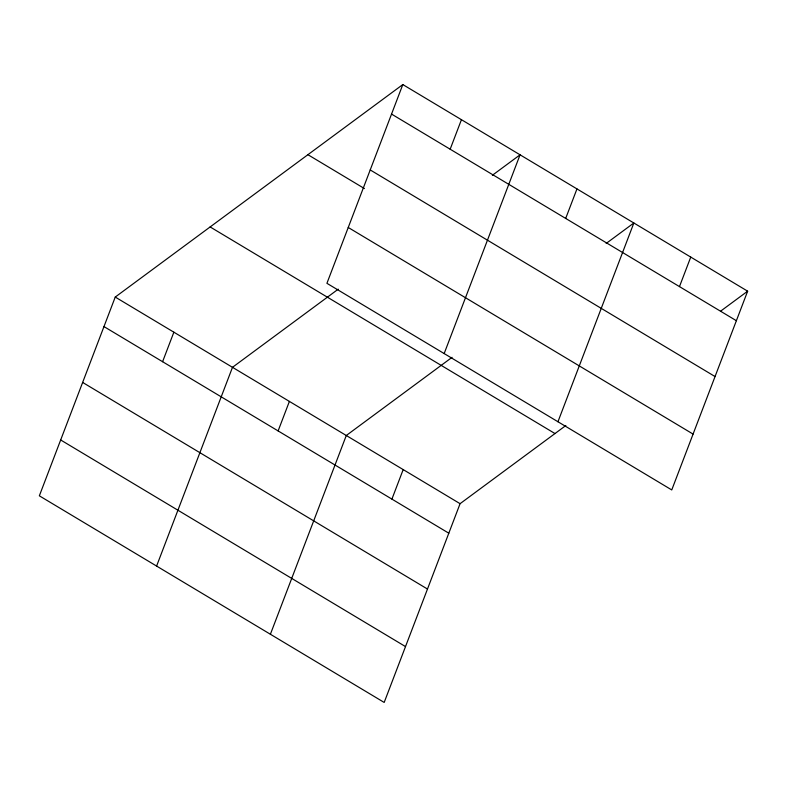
<?xml version="1.0" encoding="UTF-8"?>
<svg xmlns="http://www.w3.org/2000/svg" width="787" height="787" viewBox="0 0 787 787"><rect width="100%" height="100%" fill="white"/><g stroke="black" fill="none" stroke-linecap="round" stroke-linejoin="round"><path stroke-width="1.18" d="M402.816 84.563L326.92 283.32L671.754 489.937L747.65 291.18L402.816 84.563L115.246 297.063L39.35 495.82L384.184 702.437L460.08 503.68L565.843 425.531M162.594 361.705L173.868 332.193M156.593 566.069L232.49 367.313L338.253 289.163M278.116 430.922L289.39 401.409M450.164 149.215L461.438 119.693M270.394 634.253L346.29 435.496L452.053 357.347M444.163 353.57L520.059 154.813L492.377 175.275M391.916 499.106L403.19 469.583M565.686 218.432L576.96 188.91M557.953 421.753L633.85 222.996L606.177 243.449M679.476 286.606L690.75 257.093M720.961 310.904L747.65 291.18M391.542 114.085L736.376 320.702M370.215 169.933L715.049 376.55M307.914 154.695L364.44 188.565M348.238 227.473L693.081 434.09M210.139 226.941L554.983 433.558M115.246 297.063L460.08 503.68M103.973 326.585L448.816 533.202M82.645 382.433L427.489 589.05M60.678 439.972L405.512 646.589"/></g></svg>
